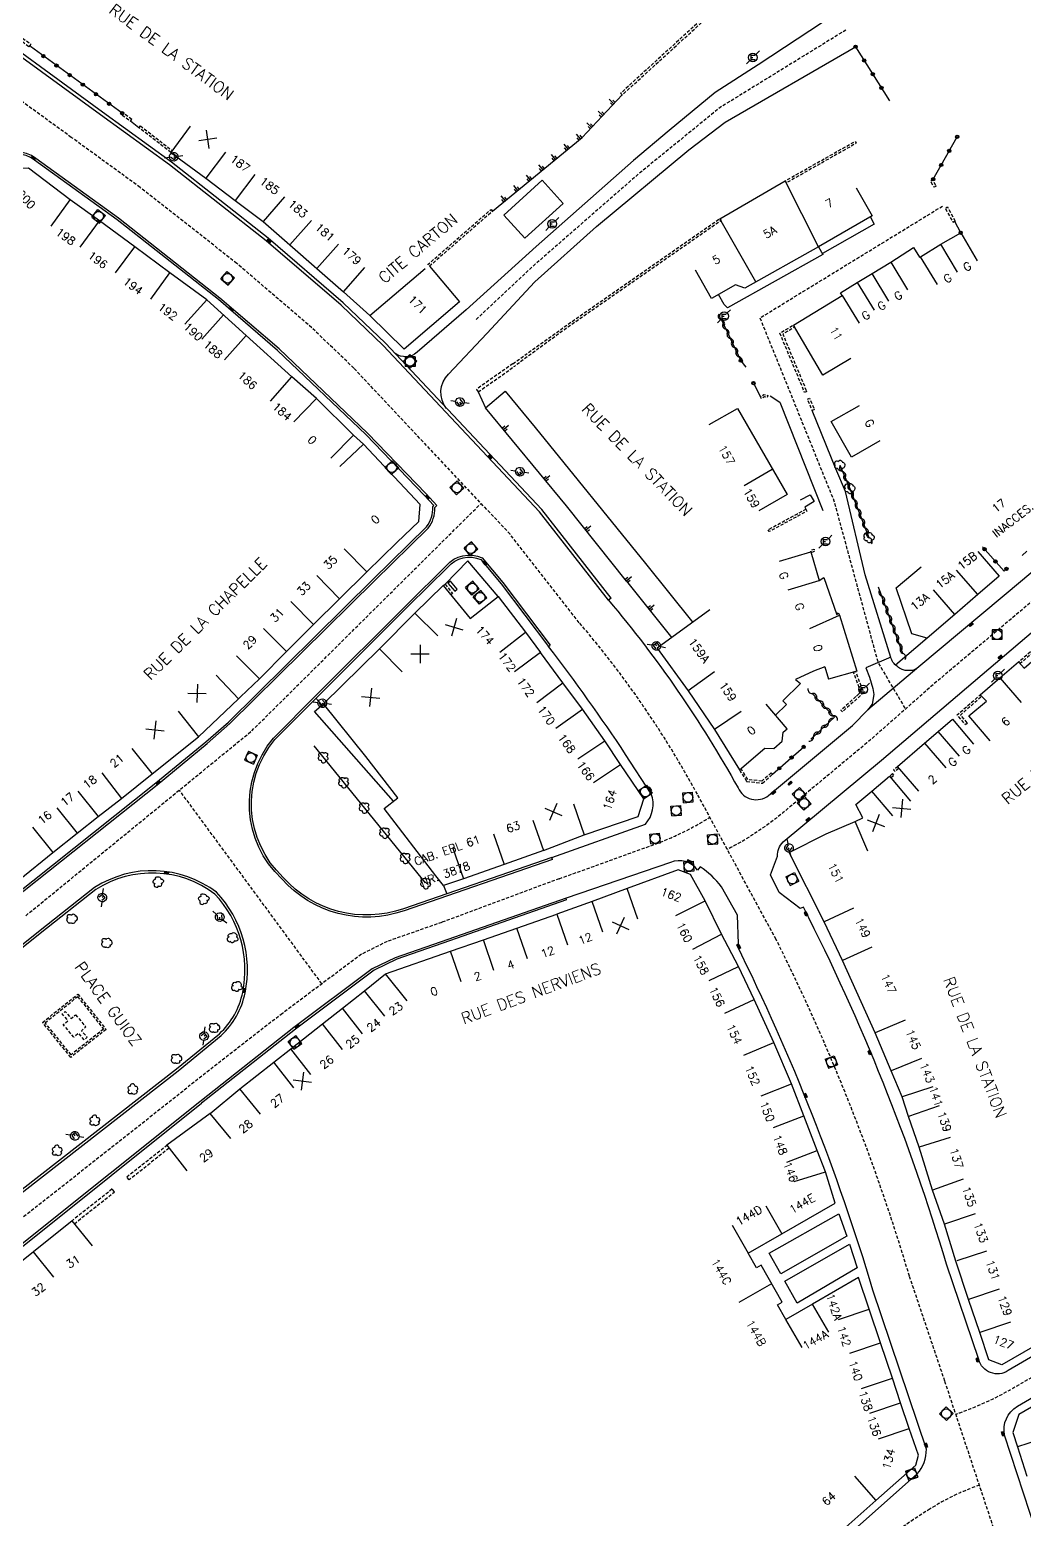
# Model space of a CAD drawing. Header units: millimetres. Extents: x 161000 to 162001, y 120999 to 122000.
# Drawn here: x 161244.3 to 161397.3, y 121546.1 to 121775.3 of the extents above; entities that cross this region are included whole.
import ezdxf
from ezdxf.enums import TextEntityAlignment as Align

# ---------------------------------------------------------------- set-up
doc = ezdxf.new("R2010")
doc.units = ezdxf.units.MM
doc.linetypes.add('DASHED', pattern=[0.75, 0.5, -0.25])
doc.layers.get('0').update_dxf_attribs({"linetype": 'CONTINUOUS'})
for name, color, linetype in [('W0001', 6, 'DASHED'), ('W0008', 7, 'CONTINUOUS'), ('W0017', 7, 'CONTINUOUS'), ('W0100', 7, 'CONTINUOUS'), ('W0112', 1, 'DASHED'), ('W0211', 2, 'CONTINUOUS'), ('W0300', 7, 'CONTINUOUS'), ('W0302', 3, 'CONTINUOUS'), ('W0310', 3, 'CONTINUOUS'), ('W0322', 7, 'CONTINUOUS'), ('W0334', 7, 'CONTINUOUS'), ('W0400', 7, 'CONTINUOUS'), ('W0420', 7, 'CONTINUOUS'), ('W0471', 7, 'CONTINUOUS'), ('W0984', 7, 'CONTINUOUS'), ('W0989', 7, 'CONTINUOUS'), ('W0991', 7, 'CONTINUOUS'), ('W1102', 7, 'CONTINUOUS')]:
    doc.layers.add(name, color=color, linetype=linetype)
doc.styles.get("Standard").update_dxf_attribs({"font": 'romans.shx', "width": 0.85})

# ---------------------------------------------------------------- blocks, each defined once
blk = doc.blocks.new('t211o')
at = {"color": 0, "linetype": 'Continuous'}
for p, q in [((-0.29, 0.5), (-0.29, 0)), ((0, 1), (0, 0)), ((0.29, 0.5), (0.29, 0))]:
    blk.add_line(p, q, dxfattribs=at)
blk = doc.blocks.new('t322o')
at = {"color": 0, "linetype": 'Continuous'}
for radius in [0.25, 0.15]:
    blk.add_circle((0, 0), radius, dxfattribs=at)
blk = doc.blocks.new('t310o')
at = {"color": 0, "linetype": 'Continuous'}
for centre, start, end in [((-0.5, 0.38), 216.8699, 323.1304), ((0.5, -0.37), 36.8699, 143.1303)]:
    blk.add_arc(centre, 0.625, start, end, dxfattribs=at)
blk = doc.blocks.new('T400')
for p, q in [((-0.15, 0.3), (0.15, 0.3)), ((-0.15, -0.25), (-0.15, 0.3)), ((-0.15, 0.15), (0.15, 0.15)), ((-0.15, 0), (0.15, 0)), ((0.15, 0.3), (0.15, -0.25)), ((-0.15, -0.15), (0.15, -0.15)), ((-0.15, -0.25), (-0.15, -0.3)), ((-0.15, -0.3), (0.15, -0.3)), ((0.15, -0.3), (0.15, -0.25))]:
    blk.add_line(p, q)
blk = doc.blocks.new('T471')
for p, q in [((-0.333334, 0.333334), (-0.333334, -0.333334)), ((-0.333334, 0.333334), (0.333334, 0.333334)), ((-0.333334, 0), (0, 0)), ((0.500001, 0.500001), (1.000002, 1.000002)), ((-0.500001, -0.500001), (-1.000002, -1.000002)), ((-0.333334, -0.333334), (0.333334, -0.333334))]:
    blk.add_line(p, q)
blk.add_ellipse((0, 0), major_axis=(0.471405, 0.471405), ratio=1, start_param=5.4977871438, end_param=11.780972451)
blk = doc.blocks.new('T300')
for p, q in [((-0.8, 0.51), (-0.86, 0.34)), ((-0.86, 0.34), (-0.86, 0.17)), ((-0.86, 0.17), (-0.74, 0.06)), ((-0.69, 0.63), (-0.8, 0.51)), ((-0.8, -0.06), (-0.74, 0.06)), ((-0.74, 0.06), (-0.69, 0.11)), ((-0.57, 0.69), (-0.69, 0.63)), ((-0.46, 0.69), (-0.57, 0.69)), ((-0.29, 0.63), (-0.46, 0.69)), ((-0.29, 0.63), (-0.17, 0.74)), ((-0.23, 0.57), (-0.29, 0.63)), ((-0.17, 0.74), (-0.06, 0.8)), ((-0.06, 0.8), (0.06, 0.8)), ((0.06, 0.8), (0.23, 0.74)), ((0.23, 0.74), (0.34, 0.63)), ((0.34, 0.63), (0.4, 0.51)), ((0.46, 0.46), (0.34, 0.46)), ((0.4, 0.51), (0.4, 0.46)), ((0.57, 0.4), (0.46, 0.46)), ((0.57, 0.4), (0.69, 0.29)), ((0.69, 0.29), (0.74, 0.17)), ((0.74, 0.06), (0.69, -0.17)), ((0.74, 0.17), (0.74, 0.06)), ((-0.8, -0.17), (-0.8, -0.06)), ((-0.8, -0.23), (-0.8, -0.17)), ((-0.74, -0.34), (-0.8, -0.23)), ((-0.69, -0.4), (-0.74, -0.34)), ((-0.51, -0.46), (-0.69, -0.4)), ((-0.4, -0.46), (-0.51, -0.46)), ((-0.4, -0.46), (-0.34, -0.46)), ((-0.34, -0.46), (-0.34, -0.4)), ((-0.34, -0.51), (-0.34, -0.46)), ((-0.29, -0.63), (-0.34, -0.51)), ((-0.17, -0.74), (-0.29, -0.63)), ((-0.06, -0.8), (-0.17, -0.74)), ((0.06, -0.8), (-0.06, -0.8)), ((0.17, -0.74), (0.06, -0.8)), ((0.23, -0.69), (0.17, -0.74)), ((0.29, -0.46), (0.23, -0.46)), ((0.29, -0.63), (0.23, -0.69)), ((0.46, -0.4), (0.29, -0.46)), ((0.34, -0.51), (0.29, -0.63)), ((0.34, -0.51), (0.34, -0.46)), ((0.57, -0.34), (0.46, -0.4)), ((0.63, -0.29), (0.57, -0.34)), ((0.69, -0.17), (0.63, -0.29))]:
    blk.add_line(p, q)
blk = doc.blocks.new('T420')
for p, q in [((0.75, 0.75), (-0.75, 0.75)), ((-0.75, 0.75), (-0.75, -0.75)), ((0.75, 0.75), (0.75, -0.75)), ((0.75, -0.75), (-0.75, -0.75))]:
    blk.add_line(p, q)
blk.add_ellipse((0, 0), major_axis=(-0.53, 0.53), ratio=1, start_param=3.926991, end_param=10.210176)
blk = doc.blocks.new('t991o')
at = {"color": 0, "linetype": 'Continuous'}
for p, q in [((-1, 1), (1, -1)), ((-1, -1), (1, 1))]:
    blk.add_line(p, q, dxfattribs=at)

msp = doc.modelspace()

# ---------------------------------------------------------------- linework, layer by layer
at = {"layer": 'W0001', "flags": 128}
for points in [[(162000, 121831.36), (161997.69, 121834.42), (161989.23, 121844.85), (161933.13, 121907.67), (161876.51, 121970.45, 0.327591), (161855.14, 121974.87, 0.009926), (161850.74, 121972.75), (161817.65, 121950.24, 0.047054), (161800.87, 121936.36), (161710.29, 121849.38), (161690.75, 121830.46, -0.075916), (161659.08, 121807.96), (161573.97, 121772.13), (161565.33, 121768.72), (161522.32, 121752.7), (161469.41, 121730.45), (161460.15, 121726.29), (161432.13, 121712.78, 0.063652), (161417.5, 121703.28), (161383.38, 121674.56), (161373.12, 121665.53)], [(161373.12, 121665.53), (161360.18, 121654.78, -0.055103), (161351.62, 121649.13, 4.763509)], [(161325.75, 121644.63), (161340.11, 121649.8, 0.052943), (161348.94, 121654.08, -0.319071)], [(161433.49, 121588.23), (161395.56, 121566.18, -0.04955), (161386.81, 121562.2, 4.146705)]]:
    msp.add_lwpolyline(points, format="xyb", dxfattribs=at)
at = {"layer": 'W0001'}
for points in [[(161328.84, 121684.03), (161318.18, 121697.65), (161294.12, 121723.21), (161287.65, 121729.43), (161276.11, 121739.32), (161261.23, 121751.02), (161250.64, 121758.72), (161229.36, 121774.19), (161177.23, 121812.74), (161155.94, 121828.46), (161120.49, 121854.52), (161095.65, 121872.87), (161071.85, 121890.14), (161070.64, 121891.16), (161058.01, 121900.43), (161045.11, 121909.68), (161033.99, 121917.84), (161019.62, 121928.36), (161009.83, 121934.99, 0.061657), (161000, 121939.46, 0.302876)], [(161452.69, 121365.06), (161429.68, 121433.8), (161417.34, 121470.46), (161404.43, 121509.31), (161396.41, 121533.32), (161385.1, 121567.32), (161379.66, 121583.47, 0.043452), (161359.13, 121635.3), (161347.01, 121657.63, 0.052719), (161328.84, 121684.03)], [(161173.14, 121565.6, -0.247845), (161198.91, 121570.73, 0.3006), (161218.57, 121573.13), (161268.74, 121612.69)], [(161255.43, 121463.83), (161276.53, 121475.72), (161304.35, 121492.27), (161325.28, 121504.7, 0.037541), (161332.4, 121509.46), (161359.01, 121530, -0.000298), (161372.98, 121540.76, -0.023255), (161382.83, 121547.64, -0.056625), (161390.43, 121551.31, -0.120708)]]:
    msp.add_lwpolyline(points, format="xyb", dxfattribs=at)
at = {"layer": 'W0001', "flags": 128}
for points in [[(161369.88, 121775.23), (161350.52, 121763.32), (161337.9, 121753.03), (161322.07, 121739.21), (161312.96, 121730.7)], [(161379, 121670.88), (161374.86, 121677.89), (161368.08, 121702.75), (161357.92, 121727.85), (161356.67, 121730.94), (161360.03, 121733), (161384.96, 121748.27)]]:
    msp.add_lwpolyline(points, dxfattribs=at)
at = {"layer": 'W0001'}
for points in [[(161243.63, 121638.94), (161278.41, 121667.37), (161313.72, 121702.39)], [(161289.22, 121628.45), (161267.28, 121658.27)], [(161325.75, 121644.63), (161307.66, 121637.91), (161299.27, 121634.97), (161295.29, 121633), (161283.15, 121623.91), (161268.74, 121612.69)]]:
    msp.add_lwpolyline(points, dxfattribs=at)
at = {"layer": 'W0008'}
for points in [[(161333.36, 121687.48), (161322.7, 121701.1), (161298.63, 121726.67), (161292.16, 121732.88), (161280.62, 121742.78), (161265.75, 121754.47), (161255.15, 121762.18), (161233.88, 121777.64), (161181.74, 121816.2), (161160.45, 121831.91), (161125, 121857.98), (161099.23, 121877.01), (161095.76, 121876.84), (161092.49, 121879.33, -0.32081), (161093.36, 121886.32), (161093.19, 121886.54), (161107.61, 121902.11)], [(161241.66, 121641.41), (161263.86, 121659.1), (161271.56, 121665.43), (161275.06, 121668.49), (161297.29, 121690.45), (161305.56, 121698.57, 0.176032), (161306.62, 121701.74), (161306.91, 121702.08), (161305.27, 121703.85), (161296.23, 121713.21), (161282.62, 121726.16), (161273.51, 121733.99), (161257.91, 121746.27), (161245.18, 121755.47, 0.369873), (161239.36, 121755.25), (161224.54, 121741.52)], [(161311.43, 121732.18), (161303.87, 121725.65, -0.347809), (161300.49, 121725.45)], [(161308.42, 121717.01, -0.391734), (161308.72, 121722.27), (161314.59, 121728.52)], [(161324.71, 121647.6), (161301.88, 121639.71, -0.305312), (161283.04, 121644.6, -0.398481), (161281.75, 121666.25), (161288.31, 121672.86), (161302.35, 121686.83), (161308.35, 121692.78, -0.340943), (161313.9, 121693.99), (161317.07, 121690.23), (161324.33, 121680.57)], [(161333.76, 121687.8), (161333.36, 121687.48, -0.04759), (161353.29, 121658.6, 0.494658), (161357.97, 121657.45), (161370.89, 121668.22)], [(161324.71, 121647.6), (161324.61, 121647.9), (161339.01, 121653.04, 0.288622), (161339.91, 121657.7), (161335.97, 121663.75, 0.018133), (161324.08, 121680.38), (161324.33, 121680.57)], [(161432.12, 121590.58), (161394.84, 121568.93, -0.512467), (161390.32, 121570.62), (161385.38, 121585.29, 0.045314), (161363.35, 121640.25), (161362.84, 121640.02), (161359.63, 121642.52), (161358.27, 121645.23), (161359.34, 121648.09, -0.205341), (161360.2, 121650.28), (161375.36, 121662.85)], [(161267.08, 121615.08), (161273.69, 121620.5, 0.157503), (161277.4, 121627.06, 0.243889), (161273.01, 121642.54, 0.313489), (161254.22, 121643.28), (161245.6, 121636.47)], [(161254.15, 121466.71), (161263.36, 121471.89), (161277.43, 121479.74), (161301.27, 121493.71), (161321.14, 121505.37), (161325.76, 121508.16, 0.03558), (161329.96, 121511.01), (161347.06, 121524.36), (161357.2, 121532.34, 0.014876), (161363.38, 121537.55), (161380.86, 121553.03, 0.180446), (161382.27, 121556.85), (161374.05, 121581.32, 0.042299), (161353.08, 121634.45), (161353.35, 121634.59), (161353.17, 121639.02), (161350.73, 121643.4, 0.092351), (161347.42, 121646.45), (161347.03, 121645.92, 0.363795), (161342.89, 121647.12), (161326.8, 121641.66)], [(161245.6, 121636.47), (161196.89, 121597.54, 0.979419), (161216.5, 121575.67), (161267.08, 121615.08)], [(161270.41, 121610.29), (161228.71, 121576.99), (161198.35, 121552.87), (161191.5, 121561.4, 0.369599), (161176.09, 121564.11), (161175, 121563.44), (161175.91, 121562.19), (161165, 121553.91), (161163.88, 121552.25), (161147.02, 121539.14)], [(161475.8, 121462.43, -0.054729), (161461.97, 121449.08), (161456.6, 121444.68), (161447.84, 121437.53), (161444.2, 121435.11, -0.456126), (161435.16, 121436.32), (161423.03, 121472.37), (161410.12, 121511.21), (161402.1, 121535.21), (161394.3, 121558.99, -0.320083), (161396.28, 121563.44), (161434.83, 121585.92)]]:
    msp.add_lwpolyline(points, format="xyb", dxfattribs=at)
at = {"layer": 'W0008', "flags": 128}
for points in [[(161375.36, 121662.85), (161419.09, 121700.06), (161423.65, 121703.86), (161428.04, 121706.61), (161433.83, 121709.71), (161437.95, 121711.75), (161447.97, 121716.56), (161461.64, 121723.15), (161465.98, 121725.16), (161469.05, 121726.5), (161515.16, 121746.01, -0.000803), (161517.16, 121746.85, -0.002711), (161517.75, 121747.09, -0.000091), (161519.64, 121747.85, -0.000037), (161524.24, 121749.69, -0.003315), (161526.4, 121750.55, -0.001671), (161530.72, 121752.2), (161550.7, 121759.56), (161565.89, 121765.2), (161575.61, 121769.02), (161625.54, 121790.01), (161660, 121804.54), (161663.26, 121806.15)], [(161415.92, 121706.5), (161397.05, 121690.59), (161381.13, 121677.23, -0.063313), (161380.52, 121676.82, -0.089264), (161380.03, 121676.67, -0.050131), (161379.14, 121676.67, -0.074055), (161378.56, 121676.81, -0.050679), (161378.11, 121677.04, -0.032986), (161377.5, 121677.51, -0.076922), (161377.12, 121677.97, -0.05755), (161376.78, 121678.7), (161372.93, 121677.09)]]:
    msp.add_lwpolyline(points, format="xyb", dxfattribs=at)
for points in [[(161368.39, 121777.78), (161356.35, 121769.86), (161349.73, 121765.6), (161342.65, 121759.78), (161337.2, 121755.16), (161322.18, 121741.94), (161311.43, 121732.18)], [(161314.59, 121728.52), (161321.97, 121736.48), (161331.48, 121745.02), (161345.7, 121756.79), (161351.31, 121761.04), (161371.36, 121772.67)], [(161365.67, 121741.89), (161366.32, 121740.71), (161351.67, 121732.47), (161351.15, 121733.02), (161350.29, 121734.56)], [(161358.22, 121718.93), (161359.73, 121717.97), (161366.34, 121701.27)], [(161372.86, 121691.39), (161369.81, 121704.23), (161368.32, 121707.73), (161364.71, 121716.68)], [(161362.91, 121702.91), (161364.39, 121703.71), (161364.98, 121702.67), (161363.54, 121701.81), (161363.87, 121701.19)], [(161376.78, 121678.68), (161372.86, 121691.39)], [(161372.93, 121677.09), (161373.52, 121675.66), (161374.05, 121673.91), (161374.18, 121672.98), (161373.9, 121671.47), (161373.27, 121670.63)], [(161381.13, 121677.23), (161373.27, 121670.63)], [(161373.27, 121670.63), (161370.89, 121668.22)]]:
    msp.add_lwpolyline(points, dxfattribs=at)
at = {"layer": 'W0008'}
msp.add_lwpolyline([(161326.8, 121641.66), (161308.58, 121635.27), (161300.48, 121632.45), (161296.97, 121630.76), (161284.89, 121621.71), (161270.41, 121610.29)], dxfattribs=at)
at = {"layer": 'W0017', "flags": 128}
msp.add_lwpolyline([(161320.44, 121743.2), (161317.22, 121746.76), (161323.14, 121752.11), (161326.36, 121748.56)], close=True, dxfattribs=at)
for points in [[(161373.66, 121746.45), (161374.25, 121745.38), (161366.28, 121740.83), (161366.32, 121740.71)], [(161376.77, 121739.51), (161380.31, 121741.75), (161381.2, 121740.28), (161381.37, 121740.35)], [(161382.41, 121681.65), (161377.5, 121677.51)]]:
    msp.add_lwpolyline(points, dxfattribs=at)
at = {"layer": 'W0100'}
for p, q in [((161350.46, 121746.2), (161360.54, 121752.02)), ((161371.45, 121750.97), (161373.94, 121746.63)), ((161373.94, 121746.63), (161365.67, 121741.89)), ((161381.37, 121740.35), (161384.5, 121742.26)), ((161384.5, 121742.26), (161387.55, 121744.04)), ((161387.55, 121744.04), (161390.07, 121739.72)), ((161365.67, 121741.89), (161354.33, 121735.53)), ((161383.97, 121736.08), (161381.37, 121740.35)), ((161305.77, 121738.89), (161310.38, 121733.4)), ((161349.21, 121733.94), (161346.75, 121738.29)), ((161371.62, 121736.38), (161373.91, 121737.77)), ((161373.91, 121737.77), (161376.77, 121739.51)), ((161376.77, 121739.51), (161379.35, 121735.23)), ((161352.89, 121736.02), (161349.21, 121733.94)), ((161354.33, 121735.53), (161352.89, 121736.02)), ((161369.05, 121734.81), (161371.62, 121736.38)), ((161361.81, 121729.83), (161369.3, 121734.4)), ((161369.3, 121734.4), (161369.05, 121734.81)), ((161366.33, 121722.14), (161361.81, 121729.83)), ((161370.64, 121724.68), (161366.33, 121722.14)), ((161348.84, 121714.52), (161353.17, 121717.01)), ((161353.17, 121717.01), (161360.82, 121703.76)), ((161367.62, 121714.97), (161371.96, 121717.46)), ((161370.75, 121709.51), (161367.62, 121714.97)), ((161375.09, 121712), (161370.75, 121709.51)), ((161360.82, 121703.76), (161356.49, 121701.26)), ((161359.66, 121693.5), (161364.46, 121694.92)), ((161364.46, 121694.92), (161365.77, 121690.5)), ((161390.21, 121694.99), (161393.48, 121691.21)), ((161377.63, 121689.4), (161381.45, 121692.63)), ((161365.77, 121690.5), (161366.47, 121691)), ((161366.47, 121691), (161368.47, 121685.26)), ((161380.01, 121682.32), (161377.63, 121689.4)), ((161393.48, 121691.21), (161390.17, 121688.35)), ((161390.17, 121688.35), (161386.63, 121685.3)), ((161368.47, 121685.26), (161368.69, 121685.55)), ((161368.69, 121685.55), (161368.91, 121685.18)), ((161368.91, 121685.18), (161371.56, 121676.57)), ((161386.63, 121685.3), (161382.41, 121681.65)), ((161382.41, 121681.65), (161380.01, 121682.32)), ((161393.59, 121675.55), (161396.47, 121678)), ((161396.47, 121678), (161397.32, 121677.05)), ((161397.32, 121677.05), (161400.03, 121679.38)), ((161364.91, 121676.59), (161362.14, 121675.3)), ((161366.64, 121677.25), (161364.91, 121676.59)), ((161366.64, 121677.25), (161367.19, 121675.32)), ((161371.56, 121676.57), (161367.19, 121675.32)), ((161362.91, 121674.66), (161360.18, 121672.01)), ((161362.14, 121675.3), (161362.91, 121674.66)), ((161390.53, 121672.91), (161393.59, 121675.55)), ((161360.73, 121671.45), (161359.04, 121669.8)), ((161360.18, 121672.01), (161360.73, 121671.45)), ((161388.81, 121669.67), (161391.5, 121671.97)), ((161391.5, 121671.97), (161390.53, 121672.91)), ((161384.09, 121667.29), (161386.29, 121669.16)), ((161386.29, 121669.16), (161389.52, 121665.34)), ((161392.07, 121665.87), (161388.81, 121669.67)), ((161381.99, 121665.49), (161384.09, 121667.29)), ((161377.81, 121661.88), (161381.99, 121665.49)), ((161381.08, 121658.09), (161377.81, 121661.88))]:
    msp.add_line(p, q, dxfattribs=at)
for points in [[(161268.95, 121760.43), (161265.98, 121756.41), (161271.35, 121752.43), (161275.89, 121749), (161280.17, 121745.77), (161284.3, 121742.17), (161288.44, 121738.54), (161292.53, 121734.92), (161295.84, 121738.67)], [(161290.58, 121709.33), (161294.1, 121712.89), (161288.4, 121718.51), (161284.61, 121721.88), (161277.57, 121728.22), (161271.49, 121733.7), (161265.82, 121737.87), (161260.4, 121741.88), (161254.99, 121745.87), (161250.45, 121749.12), (161244.07, 121753.96), (161240.45, 121753.83), (161234.21, 121747.99), (161227.58, 121741.87), (161230.97, 121738.2)], [(161310.38, 121733.4), (161301.87, 121726.14), (161296.62, 121731.3), (161305.13, 121738.55)], [(161276.05, 121678.94), (161279.59, 121675.41), (161283.75, 121679.58), (161287.94, 121683.75), (161291.95, 121687.72), (161296.13, 121691.83), (161300.73, 121696.39), (161304.14, 121699.59), (161304.36, 121702.22), (161295.64, 121711.48), (161291.99, 121708.06)], [(161321.69, 121653.66), (161323.35, 121648.95), (161317.29, 121646.81), (161311.01, 121644.6), (161307.95, 121643.57), (161306.77, 121645.09), (161298.8, 121655.43), (161300.91, 121657.06), (161295.99, 121663.44), (161289.45, 121671.56), (161298.09, 121680.03), (161303.52, 121685.51), (161307.91, 121689.75), (161312.02, 121684.68), (161316.34, 121688.05), (161320.57, 121682.57), (161322.88, 121679.42), (161318.85, 121676.46)], [(161348.94, 121685.99), (161340.85, 121680.11), (161345.61, 121673.55), (161349.64, 121667.58), (161353.51, 121661.36), (161357.39, 121664.71), (161358.81, 121664.68), (161360.09, 121665.81), (161360.24, 121667.16), (161360.86, 121667.7), (161357.59, 121671.48)], [(161323.35, 121648.95), (161329.59, 121651.4), (161337.88, 121654.22), (161338.77, 121656.94), (161335.18, 121662.23), (161332.78, 121665.83), (161329.31, 121670.7), (161326.29, 121674.75), (161322.88, 121679.42)], [(161239.46, 121648.35), (161242.6, 121644.46), (161247.79, 121648.67), (161251.54, 121651.64), (161254.76, 121654.21), (161258.37, 121656.95), (161263.11, 121660.79), (161270.22, 121666.48), (161276.37, 121672.32), (161272.93, 121675.94)], [(161402.36, 121574.71), (161393.89, 121569.83), (161391.87, 121570.6), (161390.47, 121574.77), (161388.74, 121579.88), (161386.78, 121585.78), (161385.05, 121591.46), (161383.21, 121596.72), (161381.14, 121603.32), (161379.49, 121608.04), (161378.52, 121611.04), (161376.87, 121615.04), (161374.4, 121620.89), (161369.34, 121632.03), (161366.52, 121637.97), (161361.16, 121648.67), (161366.85, 121651.53), (161371.28, 121653.45), (161372.46, 121654.01), (161371.42, 121656.04), (161373.86, 121658.11), (161376.61, 121660.42), (161379.82, 121656.58)], [(161366.64, 121541.99), (161374.49, 121548.95), (161380.62, 121554.39), (161381.04, 121555.93), (161379.64, 121560.03), (161378.3, 121563.97), (161377.03, 121567.76), (161375.21, 121573.22), (161373.47, 121578.38), (161371.84, 121583.24), (161364.73, 121579.17), (161360.62, 121576.8), (161359.35, 121579.05), (161360.05, 121579.45), (161356.85, 121585.15), (161356.12, 121584.74), (161354.84, 121586.99), (161360.03, 121589.97), (161368.23, 121594.68), (161366.72, 121599.54), (161365.45, 121602.81), (161363.39, 121608.15), (161361.48, 121613.04), (161358.8, 121619.4), (161355.77, 121626.02), (161353.37, 121631.11), (161350.75, 121636.11), (161348.19, 121641.2), (161345.96, 121645.29), (161344.07, 121645.97), (161336.2, 121643.1), (161330.82, 121641.14), (161325.4, 121639.16)], [(161275.18, 121604.63), (161272, 121608.49), (161276.6, 121612.28), (161281.82, 121616.4), (161284.43, 121618.43), (161289.32, 121622.28), (161292.41, 121624.7), (161295.77, 121627.37), (161299.01, 121629.97), (161309, 121633.47), (161314.09, 121635.21), (161319.24, 121637.01), (161325.4, 121639.16), (161327.04, 121634.44)], [(161272, 121608.49), (161265.34, 121603.62), (161268.44, 121599.69)], [(161253.89, 121588.11), (161250.75, 121592), (161244.81, 121587.21), (161240.11, 121583.43), (161235.26, 121579.58), (161230.4, 121575.66), (161225.66, 121572.01), (161221.8, 121568.91), (161217.83, 121565.83), (161213.97, 121562.72), (161210.06, 121559.66), (161205.73, 121556.24), (161200.15, 121551.85), (161203.24, 121547.92)], [(161403.3, 121566.11), (161396.49, 121562.2), (161395.58, 121559.39), (161396.31, 121557.19), (161397.75, 121552.68)]]:
    msp.add_lwpolyline(points, dxfattribs=at)
at = {"layer": 'W0112', "flags": 128}
for points in [[(161353.01, 121781.75), (161335.2, 121765.5), (161335.44, 121765.24), (161353.25, 121781.49), (161361.63, 121789.27)], [(161318.6, 121723.88), (161326.34, 121729.41), (161350.46, 121746.2), (161350.67, 121745.91), (161326.54, 121729.12), (161318.91, 121723.52)], [(161251.3, 121623.69), (161252.88, 121621.81), (161252.21, 121621.24), (161253.07, 121620.23), (161252.62, 121619.83), (161251.76, 121620.86), (161251.03, 121620.25), (161249.4, 121622.18), (161250.14, 121622.77), (161249.26, 121623.82), (161249.72, 121624.19), (161250.6, 121623.14), (161251.29, 121623.69)]]:
    msp.add_lwpolyline(points, dxfattribs=at)
at = {"layer": 'W0112'}
for points in [[(161243.14, 121773.99), (161244.42, 121773.06), (161244.12, 121772.67), (161242.84, 121773.6)], [(161250.57, 121617.13), (161246.21, 121622.51), (161251.65, 121626.87), (161256, 121621.44)], [(161250.61, 121617.53), (161246.61, 121622.47), (161251.61, 121626.48), (161255.6, 121621.49)]]:
    msp.add_lwpolyline(points, close=True, dxfattribs=at)
for points in [[(161258.47, 121762.15), (161259.75, 121761.21), (161259.96, 121761.49), (161258.67, 121762.43)], [(161265.98, 121756.41), (161261.06, 121760.19), (161261.28, 121760.47), (161266.18, 121756.69)], [(161318.6, 121723.88), (161313, 121719.93), (161313.27, 121719.54), (161318.91, 121723.52)], [(161307.91, 121689.75), (161308.17, 121689.96), (161309.31, 121688.53), (161309.06, 121688.33)], [(161276.37, 121672.32), (161276.68, 121672.61)], [(161353.51, 121661.36), (161354.6, 121659.61), (161357.05, 121659.32), (161358.59, 121660.7), (161358.39, 121660.92), (161356.95, 121659.64), (161354.78, 121659.89), (161353.74, 121661.56)], [(161376.81, 121660.19), (161377.26, 121660.58), (161377.06, 121660.81), (161376.61, 121660.42)], [(161265.7, 121603.16), (161259.54, 121598.27), (161259.17, 121598.73), (161265.34, 121603.62)], [(161251.11, 121591.54), (161257.3, 121596.42), (161256.94, 121596.88), (161250.75, 121592)]]:
    msp.add_lwpolyline(points, dxfattribs=at)
at = {"layer": 'W0112', "flags": 128}
for points in [[(161360.72, 121751.71), (161360.54, 121752.02), (161371.3, 121758.11), (161371.48, 121757.8)], [(161383.77, 121751.23), (161383.46, 121751.05), (161382.89, 121751.98), (161383.2, 121752.17)], [(161315.25, 121747.62), (161315.49, 121747.35), (161305.77, 121738.89), (161305.53, 121739.16)], [(161386.71, 121745.8), (161386.4, 121745.62), (161385.18, 121747.85), (161385.5, 121748.02)], [(161363.85, 121719.59), (161363.53, 121719.46), (161359.72, 121728.57), (161361.81, 121729.82), (161361.99, 121729.52), (161360.17, 121728.42)], [(161356.91, 121718.5), (161356.71, 121718.79), (161357.27, 121719.17), (161357.87, 121719.01), (161357.78, 121718.66), (161357.33, 121718.79)], [(161365.04, 121716.82), (161364.71, 121716.68), (161363.96, 121718.43), (161364.28, 121718.57)], [(161363.7, 121701.5), (161363.87, 121701.19), (161362.47, 121700.43), (161358.07, 121698.04), (161357.9, 121698.35), (161362.3, 121700.74)], [(161364.8, 121694.82), (161364.46, 121694.92), (161364.55, 121695.22), (161364.97, 121695.36), (161365.08, 121695.02), (161364.83, 121694.94)], [(161396.7, 121677.73), (161396.47, 121678), (161400.04, 121681.1), (161400.27, 121680.84)], [(161371.04, 121676.4), (161371.37, 121676.53), (161372.59, 121673.25), (161369.33, 121670.29), (161369.09, 121670.55), (161372.18, 121673.35)], [(161388.58, 121668.56), (161388.31, 121668.33), (161387, 121669.84), (161390.53, 121672.91), (161390.76, 121672.64), (161387.5, 121669.8)], [(161377.45, 121661.12), (161377.22, 121661.4), (161377.81, 121661.88), (161378.03, 121661.6)]]:
    msp.add_lwpolyline(points, close=True, dxfattribs=at)
at = {"layer": 'W0211', "flags": 128}
for points in [[(161315.49, 121747.35), (161329.28, 121758.69), (161335.44, 121765.24)], [(161339.04, 121693.16), (161346.3, 121684.07)], [(161336.09, 121690.44), (161343.06, 121681.72)]]:
    msp.add_lwpolyline(points, dxfattribs=at)
at = {"layer": 'W0211'}
for points in [[(161317.44, 121719.68), (161322.06, 121714.05), (161339.04, 121693.16)], [(161336.09, 121690.44), (161326.86, 121701.99), (161314.41, 121717.11)]]:
    msp.add_lwpolyline(points, dxfattribs=at)
at = {"layer": 'W0302'}
msp.add_lwpolyline([(161305.17, 121644.02), (161288.05, 121665.08)], dxfattribs=at)
at = {"layer": 'W0310'}
for p, q in [((161364.71, 121673.15), (161368.12, 121669.49)), ((161368.12, 121669.49), (161364.49, 121666.12))]:
    msp.add_line(p, q, dxfattribs=at)
at = {"layer": 'W0310', "flags": 128}
for points in [[(161350.72, 121730.62), (161353.69, 121724.35)], [(161373.48, 121697.11), (161370.53, 121704.64), (161368.98, 121708.22)], [(161378.66, 121679.3), (161374.9, 121689.52)]]:
    msp.add_lwpolyline(points, dxfattribs=at)
at = {"layer": 'W0322'}
for points in [[(161258.48, 121762.43), (161244.35, 121772.68)], [(161358.59, 121660.7), (161363.38, 121664.92)]]:
    msp.add_lwpolyline(points, dxfattribs=at)
at = {"layer": 'W0322', "flags": 128}
for points in [[(161371.36, 121772.67), (161376.6, 121764.33)], [(161383.32, 121752.28), (161384.55, 121754.46), (161387.02, 121758.81)], [(161387.55, 121744.04), (161386.63, 121745.79)], [(161353.69, 121724.35), (161354.45, 121723.34)], [(161355.65, 121720.9), (161356.71, 121718.79)], [(161394.59, 121692.31), (161394.22, 121691.97), (161390.89, 121695.7)], [(161397.75, 121695.01), (161397, 121694.35)]]:
    msp.add_lwpolyline(points, dxfattribs=at)
at = {"layer": 'W0334'}
for points in [[(161333.76, 121687.8), (161323.09, 121701.44), (161298.99, 121727.03), (161292.51, 121733.26), (161280.95, 121743.18), (161266.06, 121754.88), (161255.46, 121762.59), (161234.18, 121778.06), (161182.04, 121816.61), (161160.75, 121832.32), (161125.31, 121858.39), (161099.93, 121877.13)], [(161261.06, 121760.19), (161259.75, 121761.21)], [(161296.62, 121731.3), (161292.53, 121734.92)], [(161313.27, 121719.54), (161314.41, 121717.11), (161317.44, 121719.68)], [(161295.64, 121711.48), (161294.1, 121712.89)], [(161316.34, 121688.05), (161311.68, 121693.57), (161308.18, 121689.94)], [(161276.68, 121672.61), (161279.59, 121675.41)], [(161300.24, 121656.54), (161288.1, 121670.38), (161289.45, 121671.56)], [(161288.3, 121672.4), (161289.23, 121671.39)], [(161307.95, 121643.57), (161308.43, 121642.31)], [(161326.89, 121641.39), (161308.85, 121635.06), (161300.75, 121632.24), (161297.24, 121630.55), (161285.16, 121621.5), (161270.68, 121610.08)]]:
    msp.add_lwpolyline(points, dxfattribs=at)
for points in [[(161241.46, 121641.67), (161263.65, 121659.36), (161271.35, 121665.69), (161274.84, 121668.73), (161297.06, 121690.69), (161305.31, 121698.8, 0.182245), (161306.28, 121701.87), (161306.46, 121702.07), (161305.02, 121703.62), (161295.99, 121712.98), (161282.39, 121725.91), (161273.3, 121733.74), (161257.71, 121746), (161244.98, 121755.2, 0.370375), (161239.59, 121755), (161226.53, 121742.91)], [(161324.61, 121647.9), (161301.78, 121640.01, -0.305549), (161283.27, 121644.83, -0.398516), (161281.99, 121666.04), (161288.53, 121672.64), (161302.57, 121686.6), (161308.59, 121692.56, -0.337506), (161313.7, 121693.73), (161316.82, 121690.03), (161324.08, 121680.38)], [(161266.84, 121615.37), (161273.45, 121620.78, 0.157276), (161277.03, 121627.14, 0.243404), (161272.76, 121642.27, 0.312641), (161254.44, 121642.97), (161245.83, 121636.18)], [(161245.83, 121636.18), (161197.13, 121597.26, 0.979234), (161216.26, 121575.96), (161266.84, 121615.37)]]:
    msp.add_lwpolyline(points, format="xyb", dxfattribs=at)
for points in [[(161308.61, 121690.12), (161309.68, 121688.89), (161310.06, 121689.21), (161308.99, 121690.44)], [(161368.8, 121593.08), (161370.01, 121589.62), (161359.86, 121583.8), (161358.05, 121586.98)], [(161370.41, 121588.38), (161371.61, 121584.75), (161362.38, 121579.31), (161360.46, 121582.72)]]:
    msp.add_lwpolyline(points, close=True, dxfattribs=at)
at = {"layer": 'W0334', "flags": 128}
for points in [[(161326.89, 121641.39), (161326.8, 121641.66)], [(161198.35, 121552.87), (161198.58, 121552.58), (161228.94, 121576.7), (161270.68, 121610.08)]]:
    msp.add_lwpolyline(points, dxfattribs=at)
at = {"layer": 'W1102'}
for p, q in [((161274.37, 121756.42), (161271.35, 121752.43)), ((161278.89, 121752.99), (161275.89, 121749)), ((161365.67, 121741.89), (161360.54, 121752.02)), ((161247.54, 121745.06), (161250.45, 121749.12)), ((161283.46, 121749.54), (161280.17, 121745.77)), ((161252.02, 121741.84), (161254.99, 121745.87)), ((161287.6, 121745.93), (161284.3, 121742.17)), ((161356, 121736.46), (161350.46, 121746.2)), ((161291.76, 121742.28), (161288.44, 121738.54)), ((161387.07, 121737.97), (161384.5, 121742.26)), ((161257.43, 121737.86), (161260.4, 121741.88)), ((161262.86, 121733.84), (161265.82, 121737.87)), ((161376.5, 121733.5), (161373.91, 121737.77)), ((161371.62, 121736.38), (161374.23, 121732.11)), ((161268.13, 121729.97), (161271.49, 121733.7)), ((161369.3, 121734.4), (161371.91, 121730.14)), ((161274.05, 121731.39), (161270.71, 121727.66)), ((161274.22, 121724.5), (161277.57, 121728.22)), ((161281.29, 121718.13), (161284.61, 121721.88)), ((161284.88, 121714.95), (161288.4, 121718.51)), ((161354.22, 121705.16), (161358.55, 121707.65)), ((161292.62, 121695.4), (161296.13, 121691.83)), ((161390.17, 121688.35), (161386.9, 121692.13)), ((161288.43, 121691.27), (161291.95, 121687.72)), ((161360.98, 121689.07), (161365.77, 121690.5)), ((161284.42, 121687.29), (161287.94, 121683.75)), ((161386.63, 121685.3), (161383.37, 121689.08)), ((161307.07, 121681.99), (161303.52, 121685.51)), ((161364.35, 121683.14), (161368.91, 121685.18)), ((161280.21, 121683.11), (161283.75, 121679.58)), ((161316.61, 121679.51), (161320.57, 121682.57)), ((161301.59, 121676.47), (161298.09, 121680.03)), ((161349.66, 121676.48), (161345.61, 121673.55)), ((161322.28, 121671.76), (161326.29, 121674.75)), ((161393.59, 121675.55), (161396.85, 121671.75)), ((161267.09, 121670.4), (161270.22, 121666.48)), ((161325.24, 121667.8), (161329.31, 121670.7)), ((161353.78, 121670.38), (161349.64, 121667.58)), ((161387.34, 121663.49), (161384.09, 121667.29)), ((161259.96, 121664.67), (161263.11, 121660.79)), ((161328.61, 121663.06), (161332.78, 121665.83)), ((161381.99, 121665.49), (161385.26, 121661.7)), ((161331.04, 121659.42), (161335.18, 121662.23)), ((161255.35, 121660.93), (161258.37, 121656.95)), ((161251.65, 121658.12), (161254.76, 121654.21)), ((161377.1, 121654.31), (161373.86, 121658.11)), ((161248.43, 121655.56), (161251.54, 121651.64)), ((161327.95, 121656.13), (161329.59, 121651.4)), ((161373.27, 121648.86), (161371.28, 121653.45)), ((161244.65, 121652.55), (161247.79, 121648.67)), ((161315.62, 121651.52), (161317.29, 121646.81)), ((161309.35, 121649.32), (161311.01, 121644.6)), ((161337.84, 121638.38), (161336.2, 121643.1)), ((161332.47, 121636.42), (161330.82, 121641.14)), ((161343.72, 121638.95), (161348.19, 121641.2)), ((161371.04, 121640.11), (161366.52, 121637.97)), ((161320.89, 121632.29), (161319.24, 121637.01)), ((161315.7, 121630.48), (161314.09, 121635.21)), ((161346.32, 121633.79), (161350.75, 121636.11)), ((161310.65, 121628.75), (161309, 121633.47)), ((161373.89, 121634.09), (161369.34, 121632.03)), ((161302.33, 121625.84), (161299.01, 121629.97)), ((161348.84, 121628.97), (161353.37, 121631.11)), ((161298.88, 121623.46), (161295.77, 121627.37)), ((161351.23, 121623.94), (161355.77, 121626.02)), ((161295.49, 121620.76), (161292.41, 121624.7)), ((161292.41, 121618.35), (161289.32, 121622.28)), ((161379, 121622.84), (161374.4, 121620.89)), ((161287.5, 121614.48), (161284.43, 121618.43)), ((161354.19, 121617.46), (161358.8, 121619.4)), ((161284.92, 121612.47), (161281.82, 121616.4)), ((161381.5, 121616.94), (161376.87, 121615.04)), ((161279.78, 121608.42), (161276.6, 121612.28)), ((161356.82, 121611.22), (161361.48, 121613.04)), ((161383.27, 121612.58), (161378.52, 121611.04)), ((161384.21, 121609.69), (161379.49, 121608.04)), ((161358.73, 121606.35), (161363.39, 121608.15)), ((161385.91, 121604.82), (161381.14, 121603.32)), ((161360.79, 121600.99), (161365.45, 121602.81)), ((161361.93, 121598.05), (161366.72, 121599.54)), ((161387.93, 121598.37), (161383.21, 121596.72)), ((161357.54, 121594.31), (161360.03, 121589.97)), ((161352.35, 121591.33), (161354.84, 121586.99)), ((161389.79, 121593.04), (161385.05, 121591.46)), ((161247.94, 121583.32), (161244.81, 121587.21)), ((161391.54, 121587.32), (161386.93, 121585.82)), ((161393.48, 121581.48), (161388.74, 121579.88)), ((161367.23, 121574.85), (161364.73, 121579.17)), ((161368.72, 121576.8), (161373.47, 121578.38)), ((161363.13, 121572.47), (161360.62, 121576.8)), ((161395.24, 121576.38), (161390.47, 121574.77)), ((161370.47, 121571.64), (161375.21, 121573.22)), ((161372.29, 121566.17), (161377.03, 121567.76)), ((161373.56, 121562.36), (161378.3, 121563.97)), ((161374.91, 121558.42), (161379.64, 121560.03)), ((161401.07, 121558.72), (161396.31, 121557.19)), ((161371.18, 121552.69), (161374.49, 121548.95))]:
    msp.add_line(p, q, dxfattribs=at)
at = {"layer": 'W1102', "flags": 128}
msp.add_lwpolyline([(161358.45, 121582.3), (161353.38, 121579.43)], dxfattribs=at)

# ---------------------------------------------------------------- block references
at = {"layer": 'W0211'}
for p, rotation in [((161332.46, 121762.07), 46.73926630658192), ((161334.18, 121763.89), 46.73926630658192), ((161330.75, 121760.25), 46.73926630658192), ((161329, 121758.46), 39.42657879264668), ((161325.14, 121755.29), 39.42657879264668), ((161327.07, 121756.88), 39.42657879264668), ((161323.21, 121753.7), 39.42657879264668), ((161319.35, 121750.53), 39.42657879264668), ((161321.28, 121752.11), 39.42657879264668), ((161317.42, 121748.94), 39.42657879264668), ((161317.19, 121713.73), 309.4682196101559), ((161323.55, 121706.01), 309.4682196101559), ((161329.85, 121698.25), 308.6189280673679), ((161336.09, 121690.44), 308.6189280673679), ((161339.57, 121686.08), 308.6189280671749)]:
    msp.add_blockref('t211o', p, dxfattribs=dict(at, rotation=rotation))
at = {"layer": 'W0300'}
for p in [(161368.98, 121708.22), (161370.53, 121704.64), (161373.48, 121697.11)]:
    msp.add_blockref('T300', p, dxfattribs=at)
for p, rotation in [((161289.4, 121663.42), 129.1153505772194), ((161292.55, 121659.54), 129.1153505772194), ((161295.71, 121655.66), 129.1153505772194), ((161298.86, 121651.78), 129.1153505772194), ((161302.02, 121647.9), 129.1153505772194), ((161264.03, 121644.2), 95.31302207444297), ((161305.17, 121644.02), 129.1153505772194), ((161271.05, 121641.57), 95.31302207444297), ((161250.64, 121638.46), 218.2989902450228), ((161256.01, 121634.74), 218.2989902450228), ((161275.54, 121635.59), 60.51739593436088), ((161276.2, 121628.08), 60.51739593436088), ((161272.58, 121621.67), 218.2535909195244), ((161266.73, 121616.9), 218.2535909195244), ((161260.11, 121612.11), 306.118583235541), ((161254.25, 121607.3), 306.118583235541), ((161248.46, 121602.67), 306.118583235541)]:
    msp.add_blockref('T300', p, dxfattribs=dict(at, rotation=rotation))
at = {"layer": 'W0310'}
for p, rotation in [((161350.72, 121730.62), 295.3495952314314), ((161351.39, 121729.2), 295.3495952314314), ((161352.06, 121727.79), 295.3495952314314), ((161352.73, 121726.37), 295.3495952314314), ((161353.4, 121724.96), 295.3495952314314), ((161369.38, 121707.28), 113.399279824783), ((161370, 121705.84), 113.399279824783), ((161370.62, 121704.4), 111.4095926590266), ((161371.19, 121702.94), 111.4095926590266), ((161371.76, 121701.48), 111.4095926590266), ((161372.33, 121700.03), 111.4095926590266), ((161372.9, 121698.57), 111.4095926590266), ((161373.48, 121697.11), 111.4095926590266), ((161375.41, 121688.12), 110.2017499330042), ((161375.95, 121686.65), 110.2017499330042), ((161376.49, 121685.18), 110.2017499330042), ((161377.04, 121683.71), 110.2017499330042), ((161377.58, 121682.24), 110.2017499330042), ((161378.12, 121680.77), 110.2017499330042), ((161378.66, 121679.3), 110.2017499330042), ((161364.71, 121673.15), 312.9270753603606), ((161365.78, 121672.01), 312.9270753603606), ((161366.85, 121670.86), 312.9270753603606), ((161367.19, 121668.63), 222.9270753602876), ((161367.91, 121669.71), 312.9270753603606), ((161364.9, 121666.5), 222.9270753602876), ((161366.05, 121667.57), 222.9270753602876)]:
    msp.add_blockref('t310o', p, dxfattribs=dict(at, rotation=rotation))
at = {"layer": 'W0322'}
for p, rotation in [((161371.36, 121772.67), 302.1110121560186), ((161246.34, 121771.23), 144.0428183027587), ((161248.36, 121769.77), 144.0428183027587), ((161372.69, 121770.56), 302.1110121560186), ((161250.39, 121768.3), 144.0428183027587), ((161374.02, 121768.44), 302.1110121560186), ((161252.41, 121766.83), 144.0428183027587), ((161254.44, 121765.36), 144.0428183027587), ((161375.35, 121766.32), 302.1110121560186), ((161256.46, 121763.89), 144.0428183027587), ((161258.48, 121762.43), 144.0428183027587), ((161387.02, 121758.81), 60.46792729144673), ((161385.79, 121756.63), 60.46792729144673), ((161384.55, 121754.46), 60.46792729133049), ((161383.32, 121752.28), 60.46792729133049), ((161387.55, 121744.04), 117.639625664761), ((161353.69, 121724.35), 307.2936376887149), ((161355.65, 121720.9), 296.5879159188199), ((161391.22, 121695.33), 131.8417207843895), ((161392.89, 121693.46), 131.8417207843895), ((161394.59, 121692.31), 221.8417207844305), ((161359.63, 121661.62), 41.32955439780956), ((161361.51, 121663.27), 41.32955439780956)]:
    msp.add_blockref('t322o', p, dxfattribs=dict(at, rotation=rotation))
msp.add_blockref('t322o', (161363.38, 121664.92), dxfattribs=at)
at = {"layer": 'W0400'}
for p, rotation in [((161244.78, 121755.54), 236.302974440504), ((161281.09, 121742.77), 229.3799056243244), ((161275.25, 121732.29), 229.3060869111833), ((161315.12, 121709.55), 45.43142436451715), ((161305.5, 121703.34), 222.9242362927632), ((161314.32, 121693.24), 40.17355948979996), ((161389.16, 121683.76), 130.7801443688668), ((161393.62, 121678.77), 130.5263492601609), ((161264.01, 121659.43), 128.5547436742359), ((161361.29, 121659.34), 131.7869852057832), ((161339.68, 121658.37), 214.1746188670463), ((161358.76, 121657.91), 131.7869852057832), ((161364.06, 121653.73), 131.7869852057832), ((161345.75, 121647.3), 247.1537429198901), ((161265.26, 121645.52), 260.6892883012013), ((161363.74, 121639.22), 204.9149861915633), ((161353.39, 121634.16), 204.3214693838723), ((161277.26, 121627.4), 170.1911713110823), ((161285.39, 121621.88), 306.8358259510387), ((161373.55, 121617.87), 200.0355664041273), ((161363.66, 121611.26), 199.8606495129373), ((161390.15, 121570.54), 198.550058220146), ((161394.06, 121559.23), 12.06411644147636), ((161382.22, 121557.41), 198.780588966778)]:
    msp.add_blockref('T400', p, dxfattribs=dict(at, rotation=rotation))
at = {"layer": 'W0420'}
for p, rotation in [((161254.84, 121746.57), 141.8069644715845), ((161274.7, 121737.03), 139.3060869111833), ((161302.78, 121724.24), 46.72087821794199), ((161299.98, 121707.89), 132.9242362927632), ((161309.99, 121704.78), 132.9242362927632), ((161312.15, 121695.42), 310.1735594898), ((161312.38, 121689.34), 310.1735594898), ((161313.57, 121687.94), 310.1735594898), ((161278.29, 121663.25), 66.59362609573893), ((161339, 121657.99), 124.1746188670463), ((161345.57, 121657.14), 184.8224050088983), ((161362.69, 121657.6), 41.7869852057832), ((161343.76, 121655.11), 184.8224050088983), ((161363.45, 121656.22), 41.7869852057832), ((161340.52, 121650.81), 184.8224050088983), ((161349.38, 121650.7), 184.8224050088983), ((161345.73, 121646.52), 184.8224050088983), ((161361.62, 121644.58), 116.5854071689983), ((161285.06, 121619.43), 216.8358259510387), ((161367.64, 121616.43), 110.0355664041273), ((161385.33, 121562.31), 135.8941312826), ((161379.99, 121553.01), 108.780588966778)]:
    msp.add_blockref('T420', p, dxfattribs=dict(at, rotation=rotation))
for p in [(161302.8, 121724.21), (161393.15, 121682.19)]:
    msp.add_blockref('T420', p, dxfattribs=at)
at = {"layer": 'W0471'}
for p in [(161355.56, 121771.01), (161324.67, 121745.39), (161351.12, 121731.19), (161366.73, 121696.51), (161393.28, 121675.88), (161372.52, 121673.73)]:
    msp.add_blockref('T471', p, dxfattribs=at)
for p, rotation in [((161266.4, 121755.73), 142.873807489131), ((161310.46, 121717.98), 128.0474334123054), ((161319.69, 121707.26), 128.0474334123054), ((161340.7, 121680.46), 305.8805146756993), ((161289.28, 121671.64), 129.1153505772195), ((161361.13, 121649.36), 56.5042571484118), ((161255.41, 121641.73), 218.2989902450228), ((161273.5, 121638.72), 95.31302207444297), ((161271.08, 121620.41), 218.2535909195244), ((161251.18, 121605.06), 306.118583235541)]:
    msp.add_blockref('T471', p, dxfattribs=dict(at, rotation=rotation))
at = {"layer": 'W0991'}
for p, rotation in [((161271.66, 121758.42), 53.4773608550455), ((161309.55, 121683.33), 298.4642668186646), ((161304.33, 121679.23), 315.2317746382683), ((161270.01, 121673.17), 313.5139464468952), ((161296.71, 121672.54), 308.8353494177203), ((161263.52, 121667.53), 308.757680647893), ((161324.83, 121654.9), 291.4910125785494), ((161378.46, 121655.44), 309.8731080127491), ((161374.49, 121653.18), 293.4058187152825), ((161335.16, 121637.4), 290.0426747616463), ((161286.21, 121613.48), 307.8582029629441)]:
    msp.add_blockref('t991o', p, dxfattribs=dict(at, rotation=rotation))

# ---------------------------------------------------------------- texts
at = {"layer": 'W0984'}
for s, p in [('CAB. EBL', (161307.07, 121648.5)), ('NR. 3878', (161308.19, 121645.36))]:
    msp.add_text(s, height=1.25, rotation=19.7711, dxfattribs=at).set_placement(p, align=Align.MIDDLE)
at = {"layer": 'W0989'}
for s, rotation, p in [('RUE DE LA STATION', 323.516, (161266.08, 121771.86)), ('CITE CARTON', 40.2897, (161304, 121741.62)), ('RUE DE LA STATION', 314.2182, (161337.75, 121709.13)), ('RUE DE LA CHAPELLE', 44.7574, (161271.26, 121684.64)), ('RUE DE LA BLANCHISSERIE', 40.084, (161406.3, 121666.77)), ('PLACE GUIOZ', 306.3534, (161256.34, 121625.37)), ('RUE DES NERVIENS', 20.3629, (161321.41, 121626.97)), ('RUE DE LA STATION', 290.9101, (161389.76, 121618.69))]:
    msp.add_text(s, height=1.75, rotation=rotation, dxfattribs=at).set_placement(p, align=Align.MIDDLE)
at = {"layer": 'W0991'}
for s, rotation, p in [('187', 322.8738, (161276.63, 121754.7)), ('185', 322.9138, (161281.18, 121751.27)), ('200', 313.1009, (161243.69, 121749.16)), ('7', 29.3026, (161367.32, 121748.6)), ('183', 318.8753, (161285.53, 121747.73)), ('198', 324.3555, (161249.78, 121743.45)), ('181', 318.787, (161289.68, 121744.11)), ('5A', 29.3026, (161358.17, 121744.14)), ('196', 323.6089, (161254.72, 121739.85)), ('179', 318.4901, (161293.8, 121740.48)), ('5', 29.3026, (161349.91, 121739.9)), ('G', 31.3733, (161385.54, 121737.03)), ('G', 30.3151, (161388.55, 121738.83)), ('194', 323.5389, (161260.14, 121735.85)), ('192', 323.6618, (161265.49, 121731.91)), ('171', 315.4921, (161303.95, 121732.96)), ('G', 31.4731, (161375.38, 121732.81)), ('G', 31.1739, (161377.92, 121734.36)), ('G', 31.4133, (161372.94, 121731.32)), ('190', 318.1266, (161269.42, 121728.81)), ('11', 300.4478, (161368.38, 121728.52)), ('188', 318.1266, (161272.46, 121726.08)), ('186', 317.97, (161277.76, 121721.32)), ('184', 318.4513, (161283.09, 121716.54)), ('G', 299.8318, (161373.52, 121714.73)), ('0', 315.4199, (161287.73, 121712.14)), ('157', 299.901, (161351.53, 121709.84)), ('159', 299.901, (161355.35, 121703.21)), ('INACCES.', 38.3286, (161395.58, 121699.84)), ('17', 38.3286, (161393.43, 121702.05)), ('0', 43.2595, (161297.44, 121699.92)), ('35', 44.5217, (161290.53, 121693.33)), ('15B', 38.3286, (161388.56, 121693.56)), ('G', 289.2776, (161360.32, 121691.28)), ('15A', 38.3286, (161385.14, 121690.61)), ('33', 44.7738, (161286.42, 121689.28)), ('13A', 38.3286, (161381.25, 121687.26)), ('31', 44.8042, (161282.32, 121685.2)), ('G', 289.2776, (161362.75, 121686.48)), ('174', 311.6023, (161314.31, 121682.09)), ('29', 45.1021, (161278.13, 121681.03)), ('159A', 305.9781, (161347.28, 121679.77)), ('0', 285.9293, (161365.57, 121680.11)), ('172', 306.2993, (161317.73, 121677.99)), ('172', 306.1585, (161320.58, 121674.1)), ('159', 304.0243, (161351.72, 121673.43)), ('170', 306.1585, (161323.76, 121669.78)), ('6', 40.6379, (161394.46, 121668.81)), ('168', 306.1585, (161326.92, 121665.43)), ('0', 40.7701, (161355.33, 121667.45)), ('G', 40.2463, (161388.42, 121664.41)), ('21', 39.0852, (161257.65, 121662.8)), ('166', 306.1585, (161329.83, 121661.24)), ('G', 40.7338, (161386.3, 121662.6)), ('18', 37.2126, (161253.5, 121659.52)), ('2', 40.7859, (161383.17, 121659.9)), ('17', 38.5427, (161250.04, 121656.84)), ('164', 71.9816, (161333.55, 121656.77)), ('16', 38.4405, (161246.54, 121654.05)), ('63', 19.4375, (161318.65, 121652.59)), ('61', 19.3276, (161312.49, 121650.42)), ('151', 296.7023, (161368.32, 121645.51)), ('162', 340.1832, (161342.98, 121642.17)), ('160', 296.7538, (161345.02, 121636.37)), ('149', 295.3665, (161372.47, 121637.1)), ('12', 20.0427, (161329.76, 121635.43)), ('12', 19.2291, (161323.97, 121633.36)), ('158', 297.5918, (161347.58, 121631.38)), ('2', 18.8924, (161313.18, 121629.61)), ('4', 19.2894, (161318.3, 121631.38)), ('147', 294.4102, (161376.45, 121628.47)), ('0', 19.2779, (161306.49, 121627.29)), ('156', 295.3647, (161350.04, 121626.45)), ('23', 34.5661, (161300.6, 121624.65)), ('24', 38.5245, (161297.19, 121622.11)), ('154', 294.5767, (161352.71, 121620.7)), ('145', 292.9591, (161380.25, 121619.89)), ('25', 38.0631, (161293.95, 121619.56)), ('26', 38.2174, (161289.96, 121616.42)), ('143', 292.1787, (161382.39, 121614.76)), ('152', 292.8468, (161355.51, 121614.34)), ('27', 38.2947, (161282.35, 121610.45)), ('141', 287.9627, (161383.74, 121611.13)), ('150', 291.3784, (161357.77, 121608.79)), ('28', 39.468, (161277.48, 121606.53)), ('139', 289.1702, (161385.06, 121607.25)), ('148', 291.0429, (161359.76, 121603.67)), ('29', 38.2935, (161271.43, 121602.05)), ('137', 287.4148, (161386.92, 121601.59)), ('146', 291.2637, (161361.36, 121599.52)), ('144E', 29.8814, (161363.13, 121594.62)), ('135', 289.0314, (161388.86, 121595.71)), ('144D', 29.8814, (161354.95, 121592.82)), ('133', 289.0314, (161390.66, 121590.18)), ('31', 33.0741, (161250.91, 121585.71)), ('144C', 299.5535, (161350.71, 121584.15)), ('131', 289.0314, (161392.51, 121584.4)), ('32', 37.7177, (161245.58, 121581.42)), ('142A', 288.6759, (161368.06, 121578.75)), ('129', 289.0314, (161394.36, 121578.93)), ('144B', 299.5535, (161356.06, 121574.71)), ('144A', 30.0676, (161365.18, 121573.66)), ('142', 288.6759, (161369.6, 121574.22)), ('127', 339.1395, (161394.14, 121573.27)), ('140', 288.6759, (161371.38, 121568.91)), ('138', 288.6759, (161372.93, 121564.26)), ('136', 288.6759, (161374.24, 121560.39)), ('134', 74.8041, (161376.46, 121555.33)), ('64', 41.5396, (161367.26, 121549.22))]:
    msp.add_text(s, height=1.25, rotation=rotation, dxfattribs=at).set_placement(p, align=Align.MIDDLE)

doc.saveas('drawing.dxf')
